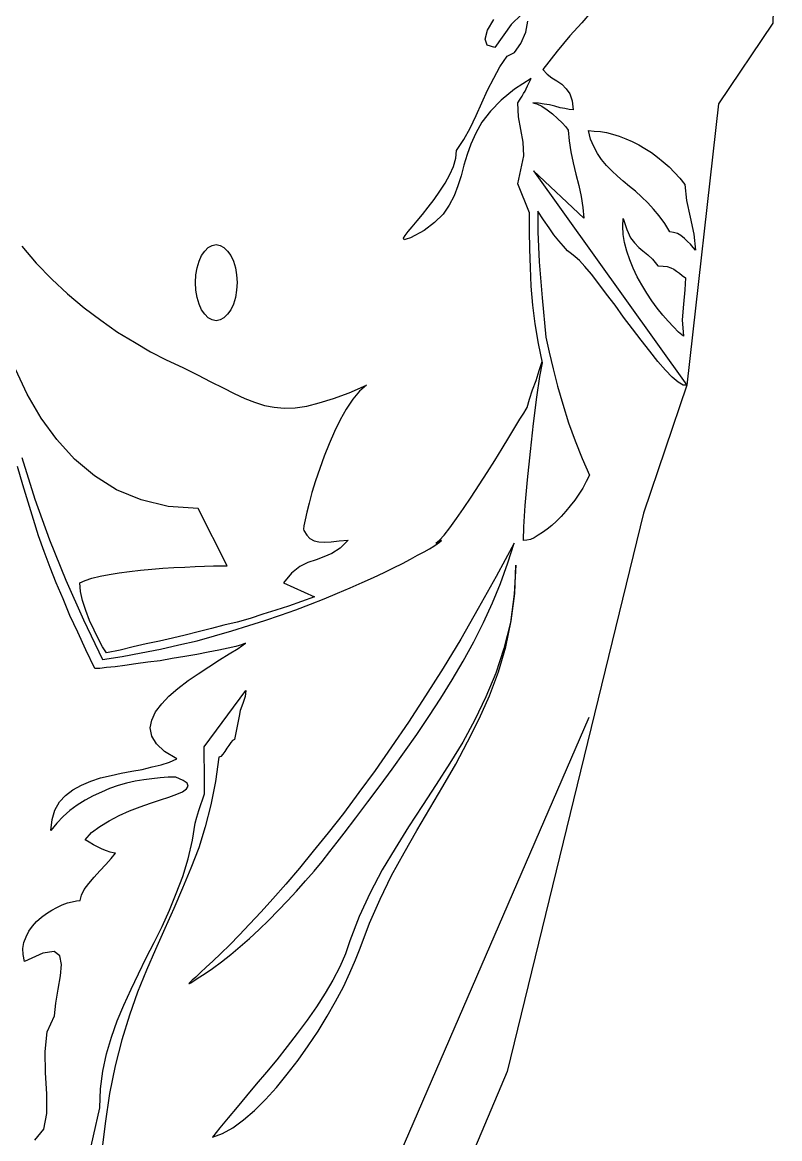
# Model space of a CAD drawing. Extents: x -3257 to 6743, y 13293 to 23293.
# Drawn here: x 994 to 1364, y 15865 to 16411 of the extents above; entities that cross this region are included whole.
import ezdxf

# ---------------------------------------------------------------- set-up
doc = ezdxf.new("R2010")
doc.units = 0
doc.header["$LTSCALE"] = 1270
doc.header["$MEASUREMENT"] = 0
doc.layers.get('0').update_dxf_attribs({"linetype": 'CONTINUOUS'})

msp = doc.modelspace()

# ---------------------------------------------------------------- linework, layer by layer
at = {"linetype": 'Continuous'}
for p, q in [((1363.83, 16530.48), (1360.5, 16410.61)), ((1237.59, 16414.73), (1232.61, 16409.95)), ((1271.84, 16416.32), (1267.06, 16410.75)), ((1221.06, 16407.17), (1224.05, 16412.34)), ((1232.61, 16409.95), (1224.65, 16398.6)), ((1239.78, 16406.16), (1240.77, 16411.55)), ((1267.06, 16410.75), (1261.28, 16404.38)), ((1360.5, 16410.61), (1333.97, 16371.13)), ((1219.87, 16402.79), (1221.06, 16407.17)), ((1220.86, 16399.79), (1219.87, 16402.79)), ((1237.39, 16400.59), (1239.78, 16406.16)), ((1261.28, 16404.38), (1255.12, 16396.81)), ((1224.65, 16398.6), (1220.86, 16399.79)), ((1234.21, 16396.21), (1237.39, 16400.59)), ((1227.04, 16389.24), (1230.62, 16394.42)), ((1230.62, 16394.42), (1234.21, 16396.21)), ((1255.12, 16396.81), (1248.14, 16387.85)), ((1224.05, 16383.66), (1227.04, 16389.24)), ((1248.14, 16387.85), (1250.13, 16385.65)), ((1221.06, 16377.7), (1224.05, 16383.66)), ((1242.37, 16383.47), (1234.21, 16378.3)), ((1240.58, 16379.88), (1241.37, 16381.48)), ((1241.37, 16381.48), (1242.37, 16383.47)), ((1250.13, 16385.65), (1252.52, 16383.87)), ((1252.52, 16383.87), (1254.91, 16382.27)), ((1254.91, 16382.27), (1257.3, 16380.68)), ((1257.3, 16380.68), (1259.5, 16378.49)), ((1218.27, 16371.53), (1221.06, 16377.7)), ((1234.21, 16378.3), (1227.63, 16372.92)), ((1237.98, 16374.91), (1238.59, 16376.11)), ((1238.59, 16376.11), (1239.38, 16377.3)), ((1239.38, 16377.3), (1239.98, 16378.49)), ((1239.98, 16378.49), (1240.58, 16379.88)), ((1259.5, 16378.49), (1261.28, 16375.91)), ((1261.28, 16375.91), (1262.48, 16372.52)), ((1215.48, 16365.35), (1218.27, 16371.53)), ((1227.63, 16372.92), (1222.45, 16367.55)), ((1235.8, 16371.53), (1236.99, 16373.32)), ((1236.2, 16364.76), (1235.8, 16371.53)), ((1236.99, 16373.32), (1237.98, 16374.91)), ((1245.95, 16371.33), (1243.16, 16371.53)), ((1243.16, 16371.53), (1245.16, 16371.13)), ((1245.16, 16371.13), (1247.55, 16369.94)), ((1248.74, 16370.93), (1245.95, 16371.33)), ((1247.55, 16369.94), (1250.13, 16368.14)), ((1251.33, 16370.53), (1248.74, 16370.93)), ((1253.92, 16369.94), (1251.33, 16370.53)), ((1256.5, 16369.14), (1253.92, 16369.94)), ((1262.48, 16372.52), (1262.88, 16368.14)), ((1333.97, 16371.13), (1318.44, 16233.53)), ((1212.5, 16359.18), (1215.48, 16365.35)), ((1222.45, 16367.55), (1218.27, 16362.17)), ((1237.39, 16358.58), (1236.2, 16364.76)), ((1250.13, 16368.14), (1252.73, 16366.15)), ((1252.73, 16366.15), (1255.31, 16363.96)), ((1258.89, 16368.74), (1256.5, 16369.14)), ((1260.89, 16368.34), (1258.89, 16368.74)), ((1262.88, 16368.14), (1260.89, 16368.34)), ((1209.51, 16353.6), (1212.5, 16359.18)), ((1218.27, 16362.17), (1215.29, 16356.79)), ((1255.31, 16363.96), (1257.51, 16361.77)), ((1257.51, 16361.77), (1259.29, 16359.78)), ((1259.29, 16359.78), (1260.49, 16358.19)), ((1205.92, 16348.23), (1209.51, 16353.6)), ((1215.29, 16356.79), (1212.9, 16351.42)), ((1238.38, 16352.41), (1237.39, 16358.58)), ((1260.49, 16358.19), (1260.89, 16353.01)), ((1270.45, 16357.98), (1273.24, 16357.79)), ((1271.44, 16353.81), (1270.45, 16357.98)), ((1273.04, 16350.22), (1271.44, 16353.81)), ((1273.24, 16357.79), (1276.22, 16357.58)), ((1276.22, 16357.58), (1279.21, 16356.99)), ((1279.21, 16356.99), (1282.19, 16356.2)), ((1282.19, 16356.2), (1285.38, 16355.2)), ((1285.38, 16355.2), (1288.57, 16354)), ((1288.57, 16354), (1291.75, 16352.61)), ((1205.53, 16344.44), (1205.92, 16348.23)), ((1212.9, 16351.42), (1211.1, 16346.24)), ((1238.78, 16345.64), (1238.38, 16352.41)), ((1260.89, 16353.01), (1261.68, 16347.63)), ((1274.83, 16346.83), (1273.04, 16350.22)), ((1291.75, 16352.61), (1294.94, 16351.02)), ((1294.94, 16351.02), (1297.93, 16349.22)), ((1297.93, 16349.22), (1301.11, 16347.23)), ((1204.33, 16340.46), (1205.53, 16344.44)), ((1211.1, 16346.24), (1209.51, 16341.06)), ((1235.8, 16331.9), (1238.78, 16345.64)), ((1261.68, 16347.63), (1262.88, 16342.26)), ((1276.82, 16343.85), (1274.83, 16346.83)), ((1279.21, 16340.86), (1276.82, 16343.85)), ((1301.11, 16347.23), (1304.1, 16345.05)), ((1304.1, 16345.05), (1306.89, 16342.66)), ((1306.89, 16342.66), (1309.87, 16340.27)), ((1202.54, 16336.48), (1204.33, 16340.46)), ((1209.51, 16341.06), (1208.12, 16335.88)), ((1268.05, 16315.17), (1243.56, 16338.27)), ((1243.56, 16338.27), (1318.44, 16233.53)), ((1262.88, 16342.26), (1264.27, 16336.68)), ((1281.8, 16338.27), (1279.21, 16340.86)), ((1284.58, 16335.68), (1281.8, 16338.27)), ((1309.87, 16340.27), (1312.47, 16337.48)), ((1312.47, 16337.48), (1315.05, 16334.69)), ((1197.77, 16328.31), (1200.35, 16332.3)), ((1200.35, 16332.3), (1202.54, 16336.48)), ((1208.12, 16335.88), (1206.53, 16330.91)), ((1241.57, 16317.76), (1235.8, 16331.9)), ((1264.27, 16336.68), (1265.66, 16331.1)), ((1287.37, 16333.29), (1284.58, 16335.68)), ((1290.36, 16330.7), (1287.37, 16333.29)), ((1315.05, 16334.69), (1317.44, 16331.7)), ((1317.44, 16331.7), (1318.24, 16323.74)), ((1194.98, 16324.33), (1197.77, 16328.31)), ((1204.73, 16326.13), (1202.34, 16321.54)), ((1206.53, 16330.91), (1204.73, 16326.13)), ((1265.66, 16331.1), (1266.86, 16325.73)), ((1293.34, 16328.31), (1290.36, 16330.7)), ((1296.33, 16325.52), (1293.34, 16328.31)), ((1189.2, 16316.97), (1191.99, 16320.55)), ((1191.99, 16320.55), (1194.98, 16324.33)), ((1202.34, 16321.54), (1199.36, 16317.16)), ((1266.86, 16325.73), (1267.66, 16320.35)), ((1299.32, 16322.74), (1296.33, 16325.52)), ((1302.11, 16319.55), (1299.32, 16322.74)), ((1318.24, 16323.74), (1320.03, 16315.57)), ((1186.61, 16313.78), (1189.2, 16316.97)), ((1199.36, 16317.16), (1195.17, 16312.98)), ((1241.57, 16309), (1241.57, 16317.76)), ((1248.35, 16314.37), (1245.56, 16318.56)), ((1245.56, 16318.56), (1245.56, 16308.4)), ((1267.66, 16320.35), (1268.05, 16315.17)), ((1304.9, 16316.37), (1302.11, 16319.55)), ((1307.69, 16312.59), (1304.9, 16316.37)), ((1320.03, 16315.57), (1321.82, 16307.4)), ((1182.23, 16308.6), (1184.22, 16310.99)), ((1184.22, 16310.99), (1186.61, 16313.78)), ((1195.17, 16312.98), (1190, 16309.2)), ((1251.13, 16310.39), (1248.35, 16314.37)), ((1253.52, 16307.01), (1251.13, 16310.39)), ((1287.18, 16311.19), (1287.37, 16314.98)), ((1287.37, 16307.21), (1287.18, 16311.19)), ((1287.37, 16314.98), (1289.17, 16309.6)), ((1310.08, 16308.4), (1307.69, 16312.59)), ((1180.04, 16305.41), (1180.84, 16306.61)), ((1180.23, 16304.61), (1180.04, 16305.41)), ((1181.24, 16304.82), (1180.23, 16304.61)), ((1180.84, 16306.61), (1182.23, 16308.6)), ((1183.42, 16305.61), (1181.24, 16304.82)), ((1190, 16309.2), (1183.42, 16305.61)), ((1241.77, 16300.04), (1241.57, 16309)), ((1245.56, 16308.4), (1246.35, 16293.86)), ((1255.91, 16304.02), (1253.52, 16307.01)), ((1287.97, 16303.23), (1287.37, 16307.21)), ((1289.17, 16309.6), (1290.95, 16305.61)), ((1290.95, 16305.61), (1292.95, 16303.02)), ((1311.86, 16308.2), (1310.08, 16308.4)), ((1313.86, 16307.61), (1311.86, 16308.2)), ((1315.45, 16306.61), (1313.86, 16307.61)), ((1317.25, 16305.22), (1315.45, 16306.61)), ((1318.84, 16303.82), (1317.25, 16305.22)), ((1321.82, 16307.4), (1322.62, 16299.44)), ((993.46, 16301.43), (1000.42, 16293.07)), ((1081.27, 16296.85), (1082.86, 16299.04)), ((1082.86, 16299.04), (1084.45, 16300.84)), ((1084.45, 16300.84), (1086.44, 16301.83)), ((1086.44, 16301.83), (1088.43, 16302.22)), ((1088.43, 16302.22), (1090.43, 16301.83)), ((1090.43, 16301.83), (1092.22, 16300.84)), ((1092.22, 16300.84), (1094.01, 16299.04)), ((1094.01, 16299.04), (1095.6, 16296.85)), ((1241.97, 16291.08), (1241.77, 16300.04)), ((1258.1, 16301.43), (1255.91, 16304.02)), ((1260.09, 16299.24), (1258.1, 16301.43)), ((1262.08, 16297.65), (1260.09, 16299.24)), ((1289.17, 16299.04), (1287.97, 16303.23)), ((1290.56, 16294.86), (1289.17, 16299.04)), ((1292.95, 16303.02), (1294.94, 16300.84)), ((1294.94, 16300.84), (1296.93, 16299.24)), ((1296.93, 16299.24), (1299.32, 16297.25)), ((1320.23, 16302.43), (1318.84, 16303.82)), ((1321.63, 16300.84), (1320.23, 16302.43)), ((1322.62, 16299.44), (1321.63, 16300.84)), ((1079.07, 16290.88), (1080.07, 16294.07)), ((1080.07, 16294.07), (1081.27, 16296.85)), ((1095.6, 16296.85), (1096.8, 16294.07)), ((1096.8, 16294.07), (1097.8, 16290.88)), ((1246.35, 16293.86), (1247.74, 16276.14)), ((1263.88, 16296.25), (1262.08, 16297.65)), ((1266.06, 16294.46), (1263.88, 16296.25)), ((1268.66, 16291.47), (1266.06, 16294.46)), ((1292.15, 16290.68), (1290.56, 16294.86)), ((1299.32, 16297.25), (1301.71, 16295.06)), ((1301.71, 16295.06), (1304.3, 16291.87)), ((1000.42, 16293.07), (1007.99, 16285.3)), ((1078.48, 16287.49), (1079.07, 16290.88)), ((1097.8, 16290.88), (1098.39, 16287.49)), ((1242.37, 16281.92), (1241.97, 16291.08)), ((1271.84, 16287.69), (1268.66, 16291.47)), ((1294.14, 16286.5), (1292.15, 16290.68)), ((1304.3, 16291.87), (1306.89, 16291.68)), ((1306.89, 16291.68), (1308.88, 16291.47)), ((1308.88, 16291.47), (1310.67, 16290.88)), ((1310.67, 16290.88), (1312.07, 16290.28)), ((1312.07, 16290.28), (1313.46, 16289.29)), ((1313.46, 16289.29), (1314.86, 16288.29)), ((1314.86, 16288.29), (1316.24, 16287.09)), ((1007.99, 16285.3), (1015.75, 16278.13)), ((1078.28, 16283.71), (1078.48, 16287.49)), ((1078.48, 16279.93), (1078.28, 16283.71)), ((1098.39, 16287.49), (1098.59, 16283.71)), ((1098.59, 16283.71), (1098.39, 16279.93)), ((1275.42, 16283.11), (1271.84, 16287.69)), ((1279.21, 16277.93), (1275.42, 16283.11)), ((1296.53, 16282.51), (1294.14, 16286.5)), ((1298.92, 16278.53), (1296.53, 16282.51)), ((1316.24, 16287.09), (1317.84, 16285.9)), ((1317.84, 16285.9), (1317.44, 16280.12)), ((1015.75, 16278.13), (1023.92, 16271.36)), ((1079.07, 16276.34), (1078.48, 16279.93)), ((1098.39, 16279.93), (1097.8, 16276.34)), ((1243.16, 16272.55), (1242.37, 16281.92)), ((1283.39, 16272.55), (1279.21, 16277.93)), ((1301.31, 16274.75), (1298.92, 16278.53)), ((1317.44, 16280.12), (1316.85, 16273.16)), ((1080.07, 16273.16), (1079.07, 16276.34)), ((1081.27, 16270.37), (1080.07, 16273.16)), ((1096.8, 16273.16), (1095.6, 16270.37)), ((1097.8, 16276.34), (1096.8, 16273.16)), ((1244.36, 16263.4), (1243.16, 16272.55)), ((1247.74, 16276.14), (1249.54, 16257.02)), ((1287.57, 16266.78), (1283.39, 16272.55)), ((1303.9, 16271.17), (1301.31, 16274.75)), ((1316.85, 16273.16), (1316.24, 16265.39)), ((1023.92, 16271.36), (1032.08, 16265.19)), ((1082.86, 16268.17), (1081.27, 16270.37)), ((1084.45, 16266.39), (1082.86, 16268.17)), ((1086.44, 16265.39), (1084.45, 16266.39)), ((1092.22, 16266.39), (1090.43, 16265.39)), ((1094.01, 16268.17), (1092.22, 16266.39)), ((1095.6, 16270.37), (1094.01, 16268.17)), ((1291.95, 16261.01), (1287.57, 16266.78)), ((1306.69, 16267.78), (1303.9, 16271.17)), ((1309.28, 16264.79), (1306.69, 16267.78)), ((1032.08, 16265.19), (1040.24, 16259.41)), ((1088.43, 16264.99), (1086.44, 16265.39)), ((1090.43, 16265.39), (1088.43, 16264.99)), ((1245.95, 16253.84), (1244.36, 16263.4)), ((1296.13, 16255.43), (1291.95, 16261.01)), ((1311.86, 16262.01), (1309.28, 16264.79)), ((1314.46, 16259.41), (1311.86, 16262.01)), ((1316.24, 16265.39), (1316.85, 16257.42)), ((1040.24, 16259.41), (1048.41, 16254.43)), ((1249.54, 16257.02), (1251.13, 16249.65)), ((1300.32, 16250.05), (1296.13, 16255.43)), ((1316.85, 16257.42), (1314.46, 16259.41)), ((1048.41, 16254.43), (1056.37, 16249.86)), ((1056.37, 16249.86), (1063.94, 16245.87)), ((1247.95, 16244.48), (1245.95, 16253.84)), ((1251.13, 16249.65), (1253.13, 16241.49)), ((1304.3, 16245.08), (1300.32, 16250.05)), ((1063.94, 16245.87), (1072.11, 16242.09)), ((1246.35, 16240.7), (1247.74, 16245.08)), ((1246.55, 16237.71), (1247.95, 16244.48)), ((1247.74, 16245.08), (1247.74, 16245.48)), ((1308.09, 16240.89), (1304.3, 16245.08)), ((996.04, 16229.15), (990.27, 16241.29)), ((1072.11, 16242.09), (1079.28, 16238.5)), ((1244.76, 16235.72), (1246.35, 16240.7)), ((1253.13, 16241.49), (1255.31, 16232.93)), ((1311.27, 16237.31), (1308.09, 16240.89)), ((1079.28, 16238.5), (1085.85, 16235.12)), ((1085.85, 16235.12), (1091.82, 16232.13)), ((1153.35, 16229.74), (1161.92, 16233.53)), ((1161.92, 16233.53), (1158.53, 16230.54)), ((1242.97, 16231.14), (1244.76, 16235.72)), ((1245.16, 16227.55), (1246.55, 16237.71)), ((1318.44, 16233.53), (1297.2, 16170.88)), ((1314.25, 16234.92), (1311.27, 16237.31)), ((1316.64, 16233.53), (1314.25, 16234.92)), ((1318.44, 16233.53), (1316.64, 16233.53)), ((1002.81, 16217.4), (996.04, 16229.15)), ((1091.82, 16232.13), (1097.19, 16229.34)), ((1097.19, 16229.34), (1102.37, 16226.95)), ((1145.79, 16226.95), (1153.35, 16229.74)), ((1158.53, 16230.54), (1155.15, 16226.56)), ((1241.57, 16226.56), (1242.97, 16231.14)), ((1255.31, 16232.93), (1257.9, 16224.17)), ((1102.37, 16226.95), (1107.15, 16225.16)), ((1107.15, 16225.16), (1111.94, 16223.57)), ((1111.94, 16223.57), (1116.72, 16222.77)), ((1116.72, 16222.77), (1121.69, 16222.18)), ((1121.69, 16222.18), (1127.07, 16222.37)), ((1127.07, 16222.37), (1132.64, 16223.17)), ((1132.64, 16223.17), (1138.82, 16224.76)), ((1138.82, 16224.76), (1145.79, 16226.95)), ((1155.15, 16226.56), (1151.96, 16221.78)), ((1239.98, 16221.78), (1240.37, 16222.57)), ((1240.37, 16222.57), (1241.57, 16226.56)), ((1243.56, 16214.8), (1245.16, 16227.55)), ((1257.9, 16224.17), (1260.69, 16215.01)), ((1010.57, 16206.84), (1002.81, 16217.4)), ((1151.96, 16221.78), (1148.97, 16216.6)), ((1234.4, 16212.81), (1236.79, 16216.8)), ((1236.79, 16216.8), (1238.78, 16219.79)), ((1238.78, 16219.79), (1239.98, 16221.78)), ((1148.97, 16216.6), (1146.18, 16210.82)), ((1231.42, 16207.84), (1234.4, 16212.81)), ((1241.97, 16201.07), (1243.56, 16214.8)), ((1260.69, 16215.01), (1263.88, 16206.25)), ((1019.14, 16197.28), (1010.57, 16206.84)), ((1146.18, 16210.82), (1143.6, 16204.85)), ((1228.23, 16202.46), (1231.42, 16207.84)), ((1263.88, 16206.25), (1267.26, 16197.68)), ((1143.6, 16204.85), (1141.21, 16198.68)), ((1224.65, 16196.68), (1228.23, 16202.46)), ((1240.58, 16187.12), (1241.97, 16201.07)), ((993.46, 16198.08), (999.83, 16177.77)), ((1028.89, 16189.12), (1019.14, 16197.28)), ((1141.21, 16198.68), (1139.02, 16192.7)), ((1220.86, 16190.71), (1224.65, 16196.68)), ((1267.26, 16197.68), (1270.84, 16189.51)), ((993.86, 16184.74), (991.26, 16193.7)), ((1139.02, 16192.7), (1137.02, 16186.73)), ((1216.88, 16184.74), (1220.86, 16190.71)), ((1270.84, 16189.51), (1269.25, 16186.33)), ((996.44, 16176.18), (993.86, 16184.74)), ((1039.65, 16182.35), (1028.89, 16189.12)), ((1137.02, 16186.73), (1135.23, 16180.96)), ((1213.09, 16178.76), (1216.88, 16184.74)), ((1239.38, 16174.58), (1240.58, 16187.12)), ((1269.25, 16186.33), (1267.66, 16183.14)), ((1051.79, 16177.37), (1039.65, 16182.35)), ((1135.23, 16180.96), (1133.84, 16175.78)), ((1209.31, 16173.19), (1213.09, 16178.76)), ((1265.66, 16180.16), (1263.67, 16177.17)), ((1267.66, 16183.14), (1265.66, 16180.16)), ((999.03, 16167.81), (996.44, 16176.18)), ((999.83, 16177.77), (1007, 16157.85)), ((1064.94, 16174.18), (1051.79, 16177.37)), ((1079.67, 16173.19), (1064.94, 16174.18)), ((1093.82, 16145.11), (1079.67, 16173.19)), ((1133.84, 16175.78), (1132.64, 16171.39)), ((1205.92, 16168.21), (1209.31, 16173.19)), ((1238.78, 16164.22), (1239.38, 16174.58)), ((1261.49, 16174.38), (1259.29, 16171.79)), ((1263.67, 16177.17), (1261.49, 16174.38)), ((1001.62, 16159.84), (999.03, 16167.81)), ((1132.64, 16171.39), (1131.85, 16167.61)), ((1202.54, 16163.63), (1205.92, 16168.21)), ((1297.2, 16170.88), (1230.57, 15897.84)), ((1257.11, 16169.21), (1254.72, 16167.01)), ((1259.29, 16171.79), (1257.11, 16169.21)), ((1131.25, 16164.62), (1131.05, 16163.03)), ((1131.05, 16163.03), (1131.25, 16162.44)), ((1131.85, 16167.61), (1131.25, 16164.62)), ((1131.25, 16162.44), (1132.64, 16160.05)), ((1199.76, 16160.05), (1202.54, 16163.63)), ((1238.59, 16157.45), (1238.78, 16164.22)), ((1250.13, 16163.03), (1247.95, 16161.44)), ((1252.52, 16164.83), (1250.13, 16163.03)), ((1254.72, 16167.01), (1252.52, 16164.83)), ((1004.4, 16152.08), (1001.62, 16159.84)), ((1007, 16157.85), (1014.95, 16138.14)), ((1132.64, 16160.05), (1134.24, 16158.45)), ((1134.24, 16158.45), (1136.23, 16157.26)), ((1136.23, 16157.26), (1138.62, 16156.86)), ((1138.62, 16156.86), (1141.41, 16156.66)), ((1141.41, 16156.66), (1144.59, 16156.86)), ((1144.59, 16156.86), (1148.57, 16157.26)), ((1148.57, 16157.26), (1152.95, 16157.66)), ((1152.95, 16157.66), (1148.97, 16153.68)), ((1195.77, 16156.26), (1197.56, 16157.66)), ((1197.16, 16157.06), (1195.77, 16156.26)), ((1198.16, 16157.45), (1197.16, 16157.06)), ((1197.56, 16157.66), (1199.76, 16160.05)), ((1197.56, 16156.66), (1198.36, 16157.26)), ((1198.56, 16157.45), (1198.16, 16157.45)), ((1198.36, 16157.26), (1198.56, 16157.45)), ((1240.18, 16157.66), (1238.59, 16157.45)), ((1241.97, 16158.06), (1240.18, 16157.66)), ((1243.76, 16158.85), (1241.97, 16158.06)), ((1245.75, 16160.05), (1243.76, 16158.85)), ((1247.95, 16161.44), (1245.75, 16160.05)), ((1007.19, 16144.31), (1004.4, 16152.08)), ((1148.97, 16153.68), (1144.99, 16151.08)), ((1186.81, 16150.29), (1190, 16151.88)), ((1190, 16151.88), (1192.59, 16153.47)), ((1192.59, 16153.47), (1194.77, 16154.67)), ((1194.77, 16154.67), (1196.37, 16155.86)), ((1196.37, 16155.86), (1197.56, 16156.66)), ((1234, 16156.26), (1225.24, 16139.93)), ((1231.02, 16146.5), (1234, 16156.26)), ((1133.24, 16146.7), (1129.26, 16144.71)), ((1137.23, 16148.1), (1133.24, 16146.7)), ((1141.01, 16149.49), (1137.23, 16148.1)), ((1144.99, 16151.08), (1141.01, 16149.49)), ((1175.06, 16144.11), (1179.44, 16146.3)), ((1179.44, 16146.3), (1183.42, 16148.3)), ((1183.42, 16148.3), (1186.81, 16150.29)), ((1227.44, 16136.54), (1231.02, 16146.5)), ((1010.17, 16136.75), (1007.19, 16144.31)), ((1031.68, 16140.13), (1036.07, 16140.92)), ((1036.07, 16140.92), (1041.04, 16141.72)), ((1041.04, 16141.72), (1046.02, 16142.32)), ((1046.02, 16142.32), (1051.39, 16142.92)), ((1051.39, 16142.92), (1056.97, 16143.52)), ((1056.97, 16143.52), (1062.35, 16143.92)), ((1062.35, 16143.92), (1067.73, 16144.31)), ((1067.73, 16144.31), (1073.1, 16144.51)), ((1073.1, 16144.51), (1078.08, 16144.71)), ((1078.08, 16144.71), (1082.66, 16144.91)), ((1082.66, 16144.91), (1087.05, 16145.11)), ((1087.05, 16145.11), (1090.63, 16145.11)), ((1090.63, 16145.11), (1093.82, 16145.11)), ((1125.27, 16141.53), (1121.29, 16136.75)), ((1129.26, 16144.71), (1125.27, 16141.53)), ((1165.3, 16139.33), (1170.48, 16141.92)), ((1170.48, 16141.92), (1175.06, 16144.11)), ((1234.8, 16145.51), (1234, 16131.18)), ((1234.4, 16131.58), (1234.8, 16145.51)), ((1013.56, 16128.99), (1010.17, 16136.75)), ((1014.95, 16138.14), (1023.52, 16118.63)), ((1021.72, 16136.75), (1024.31, 16137.94)), ((1022.12, 16132.56), (1021.72, 16136.75)), ((1024.31, 16137.94), (1027.7, 16139.14)), ((1027.7, 16139.14), (1031.68, 16140.13)), ((1121.29, 16136.75), (1136.43, 16129.98)), ((1153.95, 16134.36), (1159.72, 16136.94)), ((1159.72, 16136.94), (1165.3, 16139.33)), ((1225.24, 16139.93), (1216.48, 16124.21)), ((1223.45, 16127), (1227.44, 16136.54)), ((1023.12, 16128.19), (1022.12, 16132.56)), ((1136.43, 16129.98), (1130.05, 16127.59)), ((1141.21, 16128.99), (1147.78, 16131.77)), ((1147.78, 16131.77), (1153.95, 16134.36)), ((1234, 16131.18), (1232.21, 16117.44)), ((1232.61, 16118.24), (1234.4, 16131.58)), ((1016.94, 16120.82), (1013.56, 16128.99)), ((1024.71, 16123.21), (1023.12, 16128.19)), ((1123.68, 16125.4), (1117.51, 16123.41)), ((1130.05, 16127.59), (1123.68, 16125.4)), ((1127.26, 16123.61), (1134.44, 16126.39)), ((1134.44, 16126.39), (1141.21, 16128.99)), ((1216.48, 16124.21), (1207.91, 16109.27)), ((1219.07, 16117.44), (1223.45, 16127)), ((1020.73, 16112.66), (1016.94, 16120.82)), ((1023.52, 16118.63), (1032.88, 16099.32)), ((1026.5, 16118.43), (1024.71, 16123.21)), ((1104.96, 16119.43), (1098.59, 16117.63)), ((1111.14, 16121.42), (1104.96, 16119.43)), ((1117.51, 16123.41), (1111.14, 16121.42)), ((1112.13, 16118.43), (1119.9, 16121.02)), ((1119.9, 16121.02), (1127.26, 16123.61)), ((1028.69, 16113.65), (1026.5, 16118.43)), ((1030.89, 16109.27), (1028.69, 16113.65)), ((1086.05, 16114.45), (1079.67, 16112.86)), ((1092.22, 16116.04), (1086.05, 16114.45)), ((1087.64, 16110.86), (1096, 16113.25)), ((1098.59, 16117.63), (1092.22, 16116.04)), ((1096, 16113.25), (1104.36, 16115.85)), ((1104.36, 16115.85), (1112.13, 16118.43)), ((1214.29, 16107.88), (1219.07, 16117.44)), ((1232.21, 16117.44), (1229.03, 16104.69)), ((1230.02, 16105.49), (1232.61, 16118.24)), ((1024.71, 16104.1), (1020.73, 16112.66)), ((1032.88, 16105.49), (1030.89, 16109.27)), ((1060.75, 16108.28), (1054.18, 16106.88)), ((1067.13, 16109.67), (1060.75, 16108.28)), ((1073.3, 16111.26), (1067.13, 16109.67)), ((1070.12, 16106.48), (1079.07, 16108.48)), ((1079.67, 16112.86), (1073.3, 16111.26)), ((1079.07, 16108.48), (1087.64, 16110.86)), ((1207.91, 16109.27), (1199.36, 16095.13)), ((1209.11, 16098.52), (1214.29, 16107.88)), ((1029.09, 16094.94), (1024.71, 16104.1)), ((1034.87, 16102.5), (1032.88, 16105.49)), ((1041.44, 16103.9), (1034.87, 16102.5)), ((1047.81, 16105.49), (1041.44, 16103.9)), ((1042.44, 16100.71), (1051.79, 16102.5)), ((1054.18, 16106.88), (1047.81, 16105.49)), ((1051.79, 16102.5), (1061.15, 16104.29)), ((1061.15, 16104.29), (1070.12, 16106.48)), ((1084.45, 16102.9), (1078.88, 16101.71)), ((1089.63, 16103.9), (1084.45, 16102.9)), ((1094.21, 16104.89), (1089.63, 16103.9)), ((1097.99, 16105.69), (1094.21, 16104.89)), ((1094.81, 16102.1), (1099.19, 16104.69)), ((1100.78, 16106.48), (1097.99, 16105.69)), ((1099.19, 16104.69), (1102.77, 16107.28)), ((1102.77, 16107.28), (1100.78, 16106.48)), ((1229.03, 16104.69), (1225.05, 16092.55)), ((1226.44, 16093.34), (1230.02, 16105.49)), ((1032.88, 16099.32), (1042.44, 16100.71)), ((1049.21, 16097.12), (1043.83, 16096.33)), ((1054.98, 16097.92), (1049.21, 16097.12)), ((1060.96, 16098.71), (1054.98, 16097.92)), ((1066.93, 16099.71), (1060.96, 16098.71)), ((1073.1, 16100.71), (1066.93, 16099.71)), ((1078.88, 16101.71), (1073.1, 16100.71)), ((1084.85, 16095.73), (1090.03, 16099.11)), ((1090.03, 16099.11), (1094.81, 16102.1)), ((1203.74, 16089.36), (1209.11, 16098.52)), ((1031.48, 16094.94), (1029.09, 16094.94)), ((1034.87, 16095.33), (1031.48, 16094.94)), ((1039.05, 16095.73), (1034.87, 16095.33)), ((1043.83, 16096.33), (1039.05, 16095.73)), ((1074.69, 16088.96), (1079.67, 16092.34)), ((1079.67, 16092.34), (1084.85, 16095.73)), ((1199.36, 16095.13), (1190.79, 16081.59)), ((1225.05, 16092.55), (1220.27, 16081)), ((1222.06, 16081.59), (1226.44, 16093.34)), ((1069.72, 16085.18), (1074.69, 16088.96)), ((1198.16, 16080.4), (1203.74, 16089.36)), ((1061.76, 16077.61), (1065.34, 16081.4)), ((1065.34, 16081.4), (1069.72, 16085.18)), ((1082.46, 16056.51), (1102.97, 16084.19)), ((1102.58, 16081.19), (1101.38, 16077.81)), ((1102.97, 16084.19), (1102.58, 16081.19)), ((1190.79, 16081.59), (1182.43, 16068.65)), ((1192.38, 16071.43), (1198.16, 16080.4)), ((1220.27, 16081), (1214.89, 16069.84)), ((1216.88, 16070.24), (1222.06, 16081.59)), ((1058.76, 16073.63), (1061.76, 16077.61)), ((1101.38, 16077.81), (1100.19, 16074.42)), ((1056.18, 16065.86), (1056.97, 16069.65)), ((1056.97, 16069.65), (1058.76, 16073.63)), ((1099.58, 16071.64), (1097.4, 16060.09)), ((1100.19, 16074.42), (1099.58, 16071.64)), ((1270.55, 16070.98), (1163.95, 15824.58)), ((1186.41, 16062.67), (1192.38, 16071.43)), ((1214.89, 16069.84), (1208.92, 16058.89)), ((1211.3, 16059.09), (1216.88, 16070.24)), ((1056.97, 16061.88), (1056.18, 16065.86)), ((1182.43, 16068.65), (1174.07, 16056.51)), ((1059.16, 16058.1), (1056.97, 16061.88)), ((1095.6, 16058.69), (1094.61, 16057.3)), ((1096.4, 16059.69), (1095.6, 16058.69)), ((1097.4, 16060.09), (1096.4, 16059.69)), ((1180.44, 16054.11), (1186.41, 16062.67)), ((1208.92, 16058.89), (1202.54, 16048.53)), ((1205.53, 16048.14), (1211.3, 16059.09)), ((1063.14, 16054.31), (1059.16, 16058.1)), ((1069.12, 16050.73), (1063.14, 16054.31)), ((1082.46, 16051.92), (1082.46, 16056.51)), ((1092.62, 16054.31), (1091.62, 16052.92)), ((1093.61, 16055.9), (1092.62, 16054.31)), ((1094.61, 16057.3), (1093.61, 16055.9)), ((1174.07, 16056.51), (1166.1, 16044.95)), ((1174.47, 16045.74), (1180.44, 16054.11)), ((1057.17, 16046.74), (1061.55, 16047.74)), ((1061.55, 16047.74), (1065.53, 16049.13)), ((1065.53, 16049.13), (1069.12, 16050.73)), ((1082.66, 16044.95), (1082.46, 16051.92)), ((1089.63, 16051.52), (1088.04, 16039.58)), ((1090.63, 16051.92), (1089.63, 16051.52)), ((1091.62, 16052.92), (1090.63, 16051.92)), ((1202.54, 16048.53), (1195.97, 16038.18)), ((1199.15, 16037.19), (1205.53, 16048.14)), ((1031.88, 16041.36), (1037.06, 16042.56)), ((1037.06, 16042.56), (1042.04, 16043.75)), ((1042.04, 16043.75), (1047.22, 16044.75)), ((1047.22, 16044.75), (1052.19, 16045.55)), ((1052.19, 16045.55), (1057.17, 16046.74)), ((1082.66, 16037.98), (1082.66, 16044.95)), ((1166.1, 16044.95), (1158.13, 16034.2)), ((1168.49, 16037.59), (1174.47, 16045.74)), ((1018.34, 16035.59), (1022.52, 16037.78)), ((1022.52, 16037.78), (1027.1, 16039.77)), ((1027.1, 16039.77), (1031.88, 16041.36)), ((1040.45, 16037.59), (1036.26, 16036.19)), ((1044.62, 16038.78), (1040.45, 16037.59)), ((1048.81, 16039.77), (1044.62, 16038.78)), ((1052.99, 16040.37), (1048.81, 16039.77)), ((1056.97, 16040.97), (1052.99, 16040.37)), ((1060.96, 16041.36), (1056.97, 16040.97)), ((1064.94, 16041.76), (1060.96, 16041.36)), ((1068.72, 16041.76), (1064.94, 16041.76)), ((1072.3, 16040.17), (1068.72, 16041.76)), ((1074.29, 16038.78), (1072.3, 16040.17)), ((1073.9, 16035.99), (1074.69, 16037.38)), ((1074.69, 16037.38), (1074.29, 16038.78)), ((1082.66, 16033.6), (1082.66, 16037.98)), ((1088.04, 16039.58), (1085.85, 16028.22)), ((1162.51, 16029.62), (1168.49, 16037.59)), ((1195.97, 16038.18), (1189.2, 16027.82)), ((1192.78, 16026.43), (1199.15, 16037.19)), ((1011.77, 16029.62), (1014.76, 16032.81)), ((1014.76, 16032.81), (1018.34, 16035.59)), ((1028.3, 16032.6), (1024.31, 16030.42)), ((1032.28, 16034.4), (1028.3, 16032.6)), ((1036.26, 16036.19), (1032.28, 16034.4)), ((1061.15, 16030.61), (1065.34, 16032.01)), ((1065.34, 16032.01), (1069.12, 16033.4)), ((1069.12, 16033.4), (1071.9, 16034.59)), ((1071.9, 16034.59), (1073.9, 16035.99)), ((1079.87, 16025.44), (1082.66, 16033.6)), ((1158.13, 16034.2), (1150.56, 16024.04)), ((1009.58, 16025.64), (1011.77, 16029.62)), ((1020.53, 16028.03), (1016.94, 16025.44)), ((1024.31, 16030.42), (1020.53, 16028.03)), ((1046.02, 16025.24), (1051.2, 16027.23)), ((1051.2, 16027.23), (1056.37, 16029.02)), ((1056.37, 16029.02), (1061.15, 16030.61)), ((1085.85, 16028.22), (1083.06, 16017.47)), ((1156.74, 16021.85), (1162.51, 16029.62)), ((1189.2, 16027.82), (1182.43, 16017.47)), ((1186.41, 16015.67), (1192.78, 16026.43)), ((1007.59, 16015.67), (1008.19, 16021.06)), ((1008.19, 16021.06), (1009.58, 16025.64)), ((1013.56, 16022.45), (1010.57, 16019.26)), ((1016.94, 16025.44), (1013.56, 16022.45)), ((1031.48, 16017.67), (1036.07, 16020.46)), ((1036.07, 16020.46), (1041.04, 16023.05)), ((1041.04, 16023.05), (1046.02, 16025.24)), ((1078.08, 16019.26), (1078.88, 16022.25)), ((1078.88, 16022.25), (1079.87, 16025.44)), ((1150.56, 16024.04), (1143.2, 16014.48)), ((1150.96, 16014.29), (1156.74, 16021.85)), ((1010.57, 16019.26), (1007.59, 16015.67)), ((1027.5, 16014.68), (1031.48, 16017.67)), ((1076.89, 16010.9), (1078.08, 16019.26)), ((1083.06, 16017.47), (1079.87, 16007.12)), ((1182.43, 16017.47), (1175.85, 16006.91)), ((1180.23, 16004.73), (1186.41, 16015.67)), ((1024.31, 16011.1), (1027.5, 16014.68)), ((1026.31, 16009.91), (1024.31, 16011.1)), ((1028.5, 16008.71), (1026.31, 16009.91)), ((1074.69, 16001.74), (1076.89, 16010.9)), ((1143.2, 16014.48), (1135.83, 16005.53)), ((1144, 16005.32), (1147.58, 16009.91)), ((1147.58, 16009.91), (1150.96, 16014.29)), ((1030.69, 16007.52), (1028.5, 16008.71)), ((1032.68, 16006.52), (1030.69, 16007.52)), ((1034.87, 16005.72), (1032.68, 16006.52)), ((1036.66, 16005.13), (1034.87, 16005.72)), ((1038.06, 16004.73), (1036.66, 16005.13)), ((1037.06, 16001.94), (1039.25, 16004.53)), ((1039.25, 16004.53), (1038.06, 16004.73)), ((1079.87, 16007.12), (1076.09, 15997.16)), ((1135.83, 16005.53), (1129.06, 15997.16)), ((1140.21, 16000.54), (1144, 16005.32)), ((1175.85, 16006.91), (1169.48, 15996.36)), ((1174.07, 15993.57), (1180.23, 16004.73)), ((1031.48, 15995.96), (1034.47, 15998.95)), ((1034.47, 15998.95), (1037.06, 16001.94)), ((1072.11, 15993.17), (1074.69, 16001.74)), ((1136.23, 15995.76), (1140.21, 16000.54)), ((1028.69, 15992.78), (1031.48, 15995.96)), ((1068.92, 15984.81), (1072.11, 15993.17)), ((1076.09, 15997.16), (1071.9, 15987.4)), ((1129.06, 15997.16), (1122.49, 15989.39)), ((1132.04, 15990.99), (1136.23, 15995.76)), ((1169.48, 15996.36), (1163.71, 15985.21)), ((1168.49, 15982.02), (1174.07, 15993.57)), ((1023.92, 15986.8), (1026.1, 15989.79)), ((1026.1, 15989.79), (1028.69, 15992.78)), ((1122.49, 15989.39), (1116.11, 15982.23)), ((1127.66, 15986), (1132.04, 15990.99)), ((1021.93, 15981.43), (1022.52, 15984.01)), ((1022.52, 15984.01), (1023.92, 15986.8)), ((1065.53, 15976.65), (1068.92, 15984.81)), ((1071.9, 15987.4), (1067.73, 15977.45)), ((1116.11, 15982.23), (1110.34, 15975.85)), ((1123.28, 15981.23), (1127.66, 15986)), ((1163.71, 15985.21), (1158.33, 15973.66)), ((1163.31, 15970.28), (1168.49, 15982.02)), ((1005.4, 15975.06), (1007.99, 15976.65)), ((1007.99, 15976.65), (1010.57, 15978.04)), ((1010.57, 15978.04), (1013.16, 15979.23)), ((1013.16, 15979.23), (1015.75, 15980.23)), ((1015.75, 15980.23), (1017.94, 15980.83)), ((1017.94, 15980.83), (1020.13, 15981.23)), ((1020.13, 15981.23), (1021.93, 15981.43)), ((1061.95, 15968.68), (1065.53, 15976.65)), ((1067.73, 15977.45), (1063.35, 15967.69)), ((1118.71, 15976.45), (1123.28, 15981.23)), ((1000.63, 15971.07), (1003.02, 15973.26)), ((1003.02, 15973.26), (1005.4, 15975.06)), ((1110.34, 15975.85), (1104.76, 15969.88)), ((1109.35, 15967.29), (1114.12, 15971.87)), ((1114.12, 15971.87), (1118.71, 15976.45)), ((1158.33, 15973.66), (1153.75, 15961.71)), ((995.45, 15963.7), (996.84, 15966.49)), ((996.84, 15966.49), (998.64, 15968.88)), ((998.64, 15968.88), (1000.63, 15971.07)), ((1058.17, 15960.92), (1061.95, 15968.68)), ((1063.35, 15967.69), (1058.76, 15957.53)), ((1104.76, 15969.88), (1099.58, 15964.5)), ((1104.76, 15962.91), (1109.35, 15967.29)), ((1158.73, 15958.13), (1163.31, 15970.28)), ((993.86, 15957.93), (994.45, 15960.92)), ((994.45, 15960.92), (995.45, 15963.7)), ((1054.18, 15953.35), (1058.17, 15960.92)), ((1099.58, 15964.5), (1095.01, 15959.72)), ((1100.19, 15958.93), (1104.76, 15962.91)), ((1153.75, 15961.71), (1151.56, 15955.34)), ((994.05, 15954.94), (993.86, 15957.93)), ((994.65, 15951.55), (994.05, 15954.94)), ((1003.61, 15955.74), (994.65, 15951.55)), ((1009.19, 15956.54), (1003.61, 15955.74)), ((1011.97, 15954.34), (1009.19, 15956.54)), ((1058.76, 15957.53), (1054.38, 15947.38)), ((1090.63, 15955.54), (1086.84, 15951.76)), ((1095.01, 15959.72), (1090.63, 15955.54)), ((1091.03, 15951.36), (1095.6, 15954.94)), ((1095.6, 15954.94), (1100.19, 15958.93)), ((1151.56, 15955.34), (1148.78, 15948.97)), ((1156.54, 15952.35), (1158.73, 15958.13)), ((1012.77, 15950.17), (1011.97, 15954.34)), ((1012.37, 15944.59), (1012.77, 15950.17)), ((1050.4, 15945.58), (1054.18, 15953.35)), ((1086.84, 15951.76), (1083.46, 15948.77)), ((1086.65, 15948.17), (1091.03, 15951.36)), ((1153.75, 15945.98), (1156.54, 15952.35)), ((1011.17, 15938.02), (1012.37, 15944.59)), ((1046.82, 15938.02), (1050.4, 15945.58)), ((1054.38, 15947.38), (1050, 15936.62)), ((1078.48, 15943.99), (1076.68, 15942.4)), ((1080.67, 15946.18), (1078.48, 15943.99)), ((1079.67, 15943.59), (1082.46, 15945.39)), ((1083.46, 15948.77), (1080.67, 15946.18)), ((1082.46, 15945.39), (1086.65, 15948.17)), ((1148.78, 15948.97), (1145.39, 15942.4)), ((1150.56, 15939.21), (1153.75, 15945.98)), ((1075.69, 15941.4), (1075.09, 15940.8)), ((1075.09, 15940.8), (1075.29, 15940.8)), ((1075.29, 15940.8), (1076.09, 15941.2)), ((1076.68, 15942.4), (1075.69, 15941.4)), ((1076.09, 15941.2), (1077.48, 15942.2)), ((1077.48, 15942.2), (1079.67, 15943.59)), ((1145.39, 15942.4), (1141.61, 15936.02)), ((1146.79, 15932.04), (1150.56, 15939.21)), ((1009.98, 15931.25), (1011.17, 15938.02)), ((1043.23, 15930.25), (1046.82, 15938.02)), ((1050, 15936.62), (1046.02, 15925.27)), ((1141.61, 15936.02), (1137.42, 15929.45)), ((1009.39, 15925.07), (1009.98, 15931.25)), ((1040.05, 15922.49), (1043.23, 15930.25)), ((1137.42, 15929.45), (1132.84, 15922.88)), ((1142.6, 15924.88), (1146.79, 15932.04)), ((1005.8, 15917.11), (1009.39, 15925.07)), ((1037.26, 15914.52), (1040.05, 15922.49)), ((1046.02, 15925.27), (1042.23, 15913.32)), ((1132.84, 15922.88), (1128.06, 15916.31)), ((1138.22, 15917.5), (1142.6, 15924.88)), ((1004.8, 15907.55), (1005.8, 15917.11)), ((1133.44, 15910.34), (1138.22, 15917.5)), ((1034.87, 15906.35), (1037.26, 15914.52)), ((1042.23, 15913.32), (1039.05, 15900.57)), ((1128.06, 15916.31), (1123.09, 15909.94)), ((1005.01, 15897.2), (1004.8, 15907.55)), ((1033.07, 15897.99), (1034.87, 15906.35)), ((1123.09, 15909.94), (1118.11, 15903.57)), ((1128.46, 15903.36), (1133.44, 15910.34)), ((1039.05, 15900.57), (1036.26, 15887.04)), ((1118.11, 15903.57), (1112.93, 15897.39)), ((1123.09, 15896.4), (1128.46, 15903.36)), ((1005.6, 15886.84), (1005.01, 15897.2)), ((1031.88, 15889.23), (1033.07, 15897.99)), ((1230.57, 15897.84), (1092.62, 15568.81)), ((1112.93, 15897.39), (1107.95, 15891.62)), ((1117.91, 15890.02), (1123.09, 15896.4)), ((1031.48, 15880.06), (1031.88, 15889.23)), ((1107.95, 15891.62), (1103.17, 15885.84)), ((1112.53, 15884.05), (1117.91, 15890.02)), ((1005.6, 15877.28), (1005.6, 15886.84)), ((1036.26, 15887.04), (1034.08, 15872.3)), ((1103.17, 15885.84), (1098.59, 15880.27)), ((1107.15, 15878.67), (1112.53, 15884.05)), ((1024.51, 15849.2), (1031.48, 15880.06)), ((1098.59, 15880.27), (1094.21, 15875.09)), ((1101.78, 15874.09), (1107.15, 15878.67)), ((1004.21, 15869.52), (1005.6, 15877.28)), ((1094.21, 15875.09), (1090.23, 15870.31)), ((1096.6, 15870.31), (1101.78, 15874.09)), ((999.83, 15864.13), (1004.21, 15869.52)), ((1034.08, 15872.3), (1028.5, 15826.9)), ((1090.23, 15870.31), (1086.65, 15865.73)), ((1086.65, 15865.73), (1091.43, 15867.52)), ((1091.43, 15867.52), (1096.6, 15870.31))]:
    msp.add_line(p, q, dxfattribs=at)

doc.saveas('drawing.dxf')
